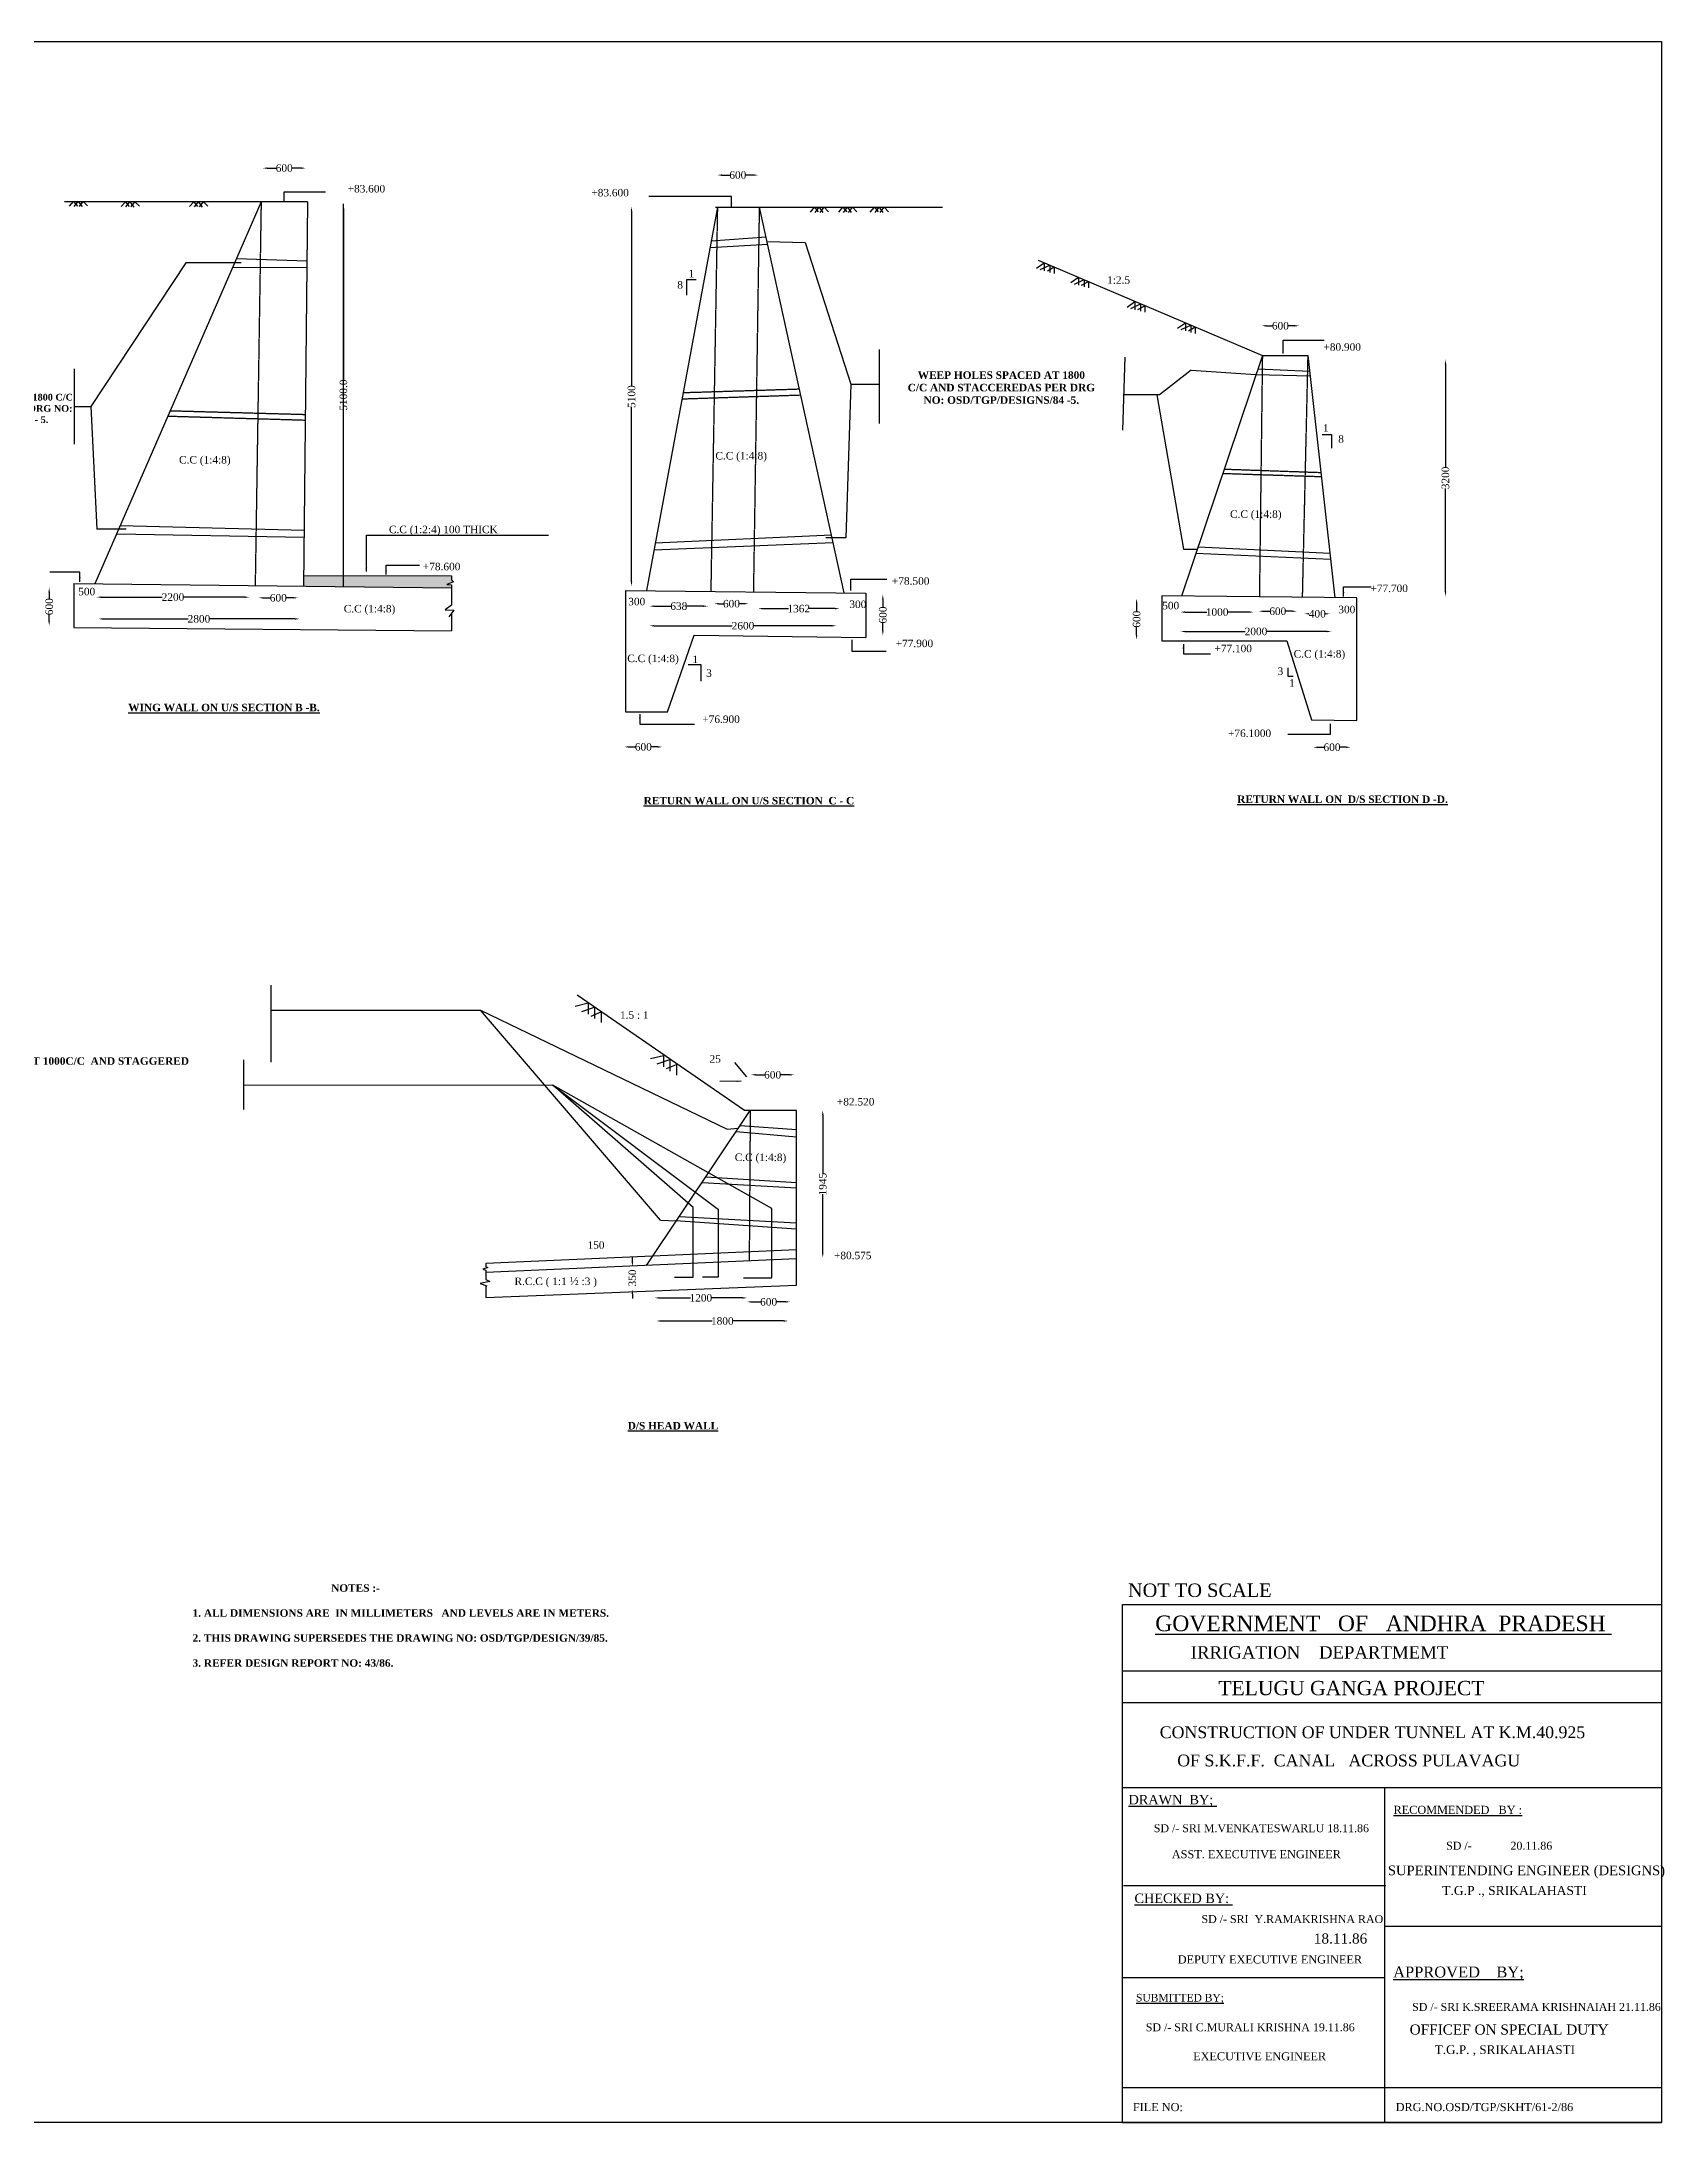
# Model space of a CAD drawing. Header units: millimetres. Extents: x 551 to 35025, y 1369 to 29133.
# Drawn here: x 13359 to 35025, y 1369 to 29133 of the extents above; entities that cross this region are included whole.
import ezdxf

# ---------------------------------------------------------------- set-up
doc = ezdxf.new("R2010")
doc.units = ezdxf.units.MM
doc.linetypes.add('ACAD_ISO02W100', pattern=[15, 12, -3])
for name, color, linetype in [('DIM', 5, 'Continuous'), ('DOT LINE', 3, 'Continuous'), ('dwg', 20, 'Continuous'), ('HATCH', 2, 'Continuous'), ('TEXT', 7, 'Continuous')]:
    doc.layers.add(name, color=color, linetype=linetype)
doc.layers.add('TITLE', color=7, linetype='Continuous', lineweight=30)
doc.styles.get("Standard").update_dxf_attribs({"font": 'TIMES.TTF', "height": 100})
doc.dimstyles.get("Standard").update_dxf_attribs({"dimtxt": 100, "dimasz": 60, "dimexe": 0.18, "dimexo": 0.0625, "dimgap": 0.09, "dimtad": 0, "dimdec": 1, "dimzin": 0, "dimdsep": 46, "dimtxsty": 'Standard', "dimcen": 0.1035, "dimse1": 1, "dimse2": 1, "dimclrd": 5, "dimclre": 5, "dimclrt": 4, "dimadec": 0, "dimazin": 0, "dimtfac": 1, "dimtdec": 1, "dimtofl": 0, "dimtmove": 0, "dimatfit": 3, "dimfxl": 1, "dimtolj": 1, "dimtzin": 0, "dimarcsym": 0})

# ---------------------------------------------------------------- blocks, each defined once
blk = doc.blocks.new('*D2')
at = {"layer": 'Defpoints', "color": 0}
for p in [(17389, 26966), (17389, 26966), (17389, 21866)]:
    blk.add_point(p, dxfattribs=at)
at = {"layer": 'DIM', "color": 5, "lineweight": -2}
for p, q in [((17389, 26906), (17389, 24613)), ((17389, 21926), (17389, 24219))]:
    blk.add_line(p, q, dxfattribs=at)
at = {"layer": 'DIM', "color": 5}
for points in [[(17379, 26906), (17399, 26906), (17389, 26966)], [(17379, 21926), (17399, 21926), (17389, 21866)]]:
    blk.add_solid(points, dxfattribs=at)
at = {"layer": 'DIM', "color": 4, "insert": (17389, 24416), "char_height": 100, "attachment_point": 5, "rotation": 90}
blk.add_mtext('\\A1;5100.0', dxfattribs=at)
blk = doc.blocks.new('*D3')
at = {"layer": 'Defpoints', "color": 0}
for p in [(23407, 15347), (22831, 15265), (23407, 15265)]:
    blk.add_point(p, dxfattribs=at)
at = {"layer": 'DIM', "color": 5, "lineweight": -2}
for p, q in [((22891, 15347), (23014, 15347)), ((23347, 15347), (23224, 15347))]:
    blk.add_line(p, q, dxfattribs=at)
at = {"layer": 'DIM', "color": 5}
for points in [[(22891, 15357), (22891, 15337), (22831, 15347)], [(23347, 15357), (23347, 15337), (23407, 15347)]]:
    blk.add_solid(points, dxfattribs=at)
at = {"layer": 'DIM', "color": 4, "insert": (23119, 15347), "char_height": 100, "attachment_point": 5}
blk.add_mtext('\\A1;600', dxfattribs=at)
blk = doc.blocks.new('*D4')
at = {"layer": 'Defpoints', "color": 0}
for p in [(21136, 12790), (21136, 12481), (21246, 12481)]:
    blk.add_point(p, dxfattribs=at)
at = {"layer": 'DIM', "color": 5, "lineweight": -2}
for p, q in [((21246, 12850), (21246, 12910)), ((21246, 12421), (21246, 12361))]:
    blk.add_line(p, q, dxfattribs=at)
at = {"layer": 'DIM', "color": 5}
for points in [[(21236, 12850), (21256, 12850), (21246, 12790)], [(21236, 12421), (21256, 12421), (21246, 12481)]]:
    blk.add_solid(points, dxfattribs=at)
at = {"layer": 'DIM', "color": 4, "insert": (21246, 12635), "char_height": 100, "attachment_point": 5, "rotation": 90}
blk.add_mtext('\\A1;350', dxfattribs=at)
blk = doc.blocks.new('*D5')
at = {"layer": 'Defpoints', "color": 0}
for p in [(21543, 12387), (22776, 12387), (22776, 12370)]:
    blk.add_point(p, dxfattribs=at)
at = {"layer": 'DIM', "color": 5, "lineweight": -2}
for p, q in [((21603, 12370), (22023, 12370)), ((22716, 12370), (22296, 12370))]:
    blk.add_line(p, q, dxfattribs=at)
at = {"layer": 'DIM', "color": 5}
for points in [[(21603, 12380), (21603, 12360), (21543, 12370)], [(22716, 12380), (22716, 12360), (22776, 12370)]]:
    blk.add_solid(points, dxfattribs=at)
at = {"layer": 'DIM', "color": 4, "insert": (22160, 12370), "char_height": 100, "attachment_point": 5}
blk.add_mtext('\\A1;1200', dxfattribs=at)
blk = doc.blocks.new('*D6')
at = {"layer": 'Defpoints', "color": 0}
for p in [(22776, 12370), (23353, 12370), (23353, 12317)]:
    blk.add_point(p, dxfattribs=at)
at = {"layer": 'DIM', "color": 5, "lineweight": -2}
for p, q in [((22836, 12317), (22960, 12317)), ((23293, 12317), (23170, 12317))]:
    blk.add_line(p, q, dxfattribs=at)
at = {"layer": 'DIM', "color": 5}
for points in [[(22836, 12327), (22836, 12307), (22776, 12317)], [(23293, 12327), (23293, 12307), (23353, 12317)]]:
    blk.add_solid(points, dxfattribs=at)
at = {"layer": 'DIM', "color": 4, "insert": (23065, 12317), "char_height": 100, "attachment_point": 5}
blk.add_mtext('\\A1;600', dxfattribs=at)
blk = doc.blocks.new('*D7')
at = {"layer": 'Defpoints', "color": 0}
for p in [(21568, 12062), (23326, 12062), (23326, 12062)]:
    blk.add_point(p, dxfattribs=at)
at = {"layer": 'DIM', "color": 5, "lineweight": -2}
for p, q in [((21628, 12062), (22311, 12062)), ((23266, 12062), (22584, 12062))]:
    blk.add_line(p, q, dxfattribs=at)
at = {"layer": 'DIM', "color": 5}
for points in [[(21628, 12072), (21628, 12052), (21568, 12062)], [(23266, 12072), (23266, 12052), (23326, 12062)]]:
    blk.add_solid(points, dxfattribs=at)
at = {"layer": 'DIM', "color": 4, "insert": (22447, 12062), "char_height": 100, "attachment_point": 5}
blk.add_mtext('\\A1;1800', dxfattribs=at)
blk = doc.blocks.new('*D8')
at = {"layer": 'Defpoints', "color": 0}
for p in [(23605, 14871), (23788, 14871), (23605, 12906)]:
    blk.add_point(p, dxfattribs=at)
at = {"layer": 'DIM', "color": 5, "lineweight": -2}
for p, q in [((23788, 14811), (23788, 14023)), ((23788, 12966), (23788, 13754))]:
    blk.add_line(p, q, dxfattribs=at)
at = {"layer": 'DIM', "color": 5}
for points in [[(23778, 14811), (23798, 14811), (23788, 14871)], [(23778, 12966), (23798, 12966), (23788, 12906)]]:
    blk.add_solid(points, dxfattribs=at)
at = {"layer": 'DIM', "color": 4, "insert": (23788, 13888), "char_height": 100, "attachment_point": 5, "rotation": 90}
blk.add_mtext('\\A1;1945', dxfattribs=at)
blk = doc.blocks.new('*D21')
at = {"layer": 'Defpoints', "color": 0}
for p in [(16313, 27396), (16884, 27445), (16884, 27396)]:
    blk.add_point(p, dxfattribs=at)
at = {"layer": 'DIM', "color": 5, "lineweight": -2}
for p, q in [((16373, 27445), (16493, 27445)), ((16824, 27445), (16703, 27445))]:
    blk.add_line(p, q, dxfattribs=at)
at = {"layer": 'DIM', "color": 5}
for points in [[(16373, 27455), (16373, 27435), (16313, 27445)], [(16824, 27455), (16824, 27435), (16884, 27445)]]:
    blk.add_solid(points, dxfattribs=at)
at = {"layer": 'DIM', "color": 4, "insert": (16598, 27445), "char_height": 100, "attachment_point": 5}
blk.add_mtext('\\A1;600', dxfattribs=at)
blk = doc.blocks.new('*D22')
at = {"layer": 'Defpoints', "color": 0}
for p in [(13460, 21845), (13537, 21845), (13537, 21341)]:
    blk.add_point(p, dxfattribs=at)
at = {"layer": 'DIM', "color": 5, "lineweight": -2}
for p, q in [((13460, 21785), (13460, 21698)), ((13460, 21401), (13460, 21488))]:
    blk.add_line(p, q, dxfattribs=at)
at = {"layer": 'DIM', "color": 5}
for points in [[(13450, 21785), (13470, 21785), (13460, 21845)], [(13450, 21401), (13470, 21401), (13460, 21341)]]:
    blk.add_solid(points, dxfattribs=at)
at = {"layer": 'DIM', "color": 4, "insert": (13460, 21593), "char_height": 100, "attachment_point": 5, "rotation": 90}
blk.add_mtext('\\A1;600', dxfattribs=at)
blk = doc.blocks.new('*D23')
at = {"layer": 'Defpoints', "color": 0}
for p in [(14095, 21768), (16131, 21768), (16131, 21720)]:
    blk.add_point(p, dxfattribs=at)
at = {"layer": 'DIM', "color": 5, "lineweight": -2}
for p, q in [((14155, 21720), (14969, 21720)), ((16071, 21720), (15256, 21720))]:
    blk.add_line(p, q, dxfattribs=at)
at = {"layer": 'DIM', "color": 5}
for points in [[(14155, 21730), (14155, 21710), (14095, 21720)], [(16071, 21730), (16071, 21710), (16131, 21720)]]:
    blk.add_solid(points, dxfattribs=at)
at = {"layer": 'DIM', "color": 4, "insert": (15113, 21720), "char_height": 100, "attachment_point": 5}
blk.add_mtext('\\A1;2200', dxfattribs=at)
blk = doc.blocks.new('*D24')
at = {"layer": 'Defpoints', "color": 0}
for p in [(14119, 21489), (16801, 21489), (16801, 21430)]:
    blk.add_point(p, dxfattribs=at)
at = {"layer": 'DIM', "color": 5, "lineweight": -2}
for p, q in [((14179, 21430), (15316, 21430)), ((16741, 21430), (15603, 21430))]:
    blk.add_line(p, q, dxfattribs=at)
at = {"layer": 'DIM', "color": 5}
for points in [[(14179, 21440), (14179, 21420), (14119, 21430)], [(16741, 21440), (16741, 21420), (16801, 21430)]]:
    blk.add_solid(points, dxfattribs=at)
at = {"layer": 'DIM', "color": 4, "insert": (15460, 21430), "char_height": 100, "attachment_point": 5}
blk.add_mtext('\\A1;2800', dxfattribs=at)
blk = doc.blocks.new('*D25')
at = {"layer": 'Defpoints', "color": 0}
for p in [(16256, 21748), (16782, 21748), (16782, 21711)]:
    blk.add_point(p, dxfattribs=at)
at = {"layer": 'DIM', "color": 5, "lineweight": -2}
for p, q in [((16316, 21711), (16414, 21711)), ((16722, 21711), (16624, 21711))]:
    blk.add_line(p, q, dxfattribs=at)
at = {"layer": 'DIM', "color": 5}
for points in [[(16316, 21721), (16316, 21701), (16256, 21711)], [(16722, 21721), (16722, 21701), (16782, 21711)]]:
    blk.add_solid(points, dxfattribs=at)
at = {"layer": 'DIM', "color": 4, "insert": (16519, 21711), "char_height": 100, "attachment_point": 5}
blk.add_mtext('\\A1;600', dxfattribs=at)
blk = doc.blocks.new('*D26')
at = {"layer": 'Defpoints', "color": 0}
for p in [(21141, 19804), (21644, 19804), (21644, 19722)]:
    blk.add_point(p, dxfattribs=at)
at = {"layer": 'DIM', "color": 5, "lineweight": -2}
for p, q in [((21201, 19722), (21288, 19722)), ((21584, 19722), (21498, 19722))]:
    blk.add_line(p, q, dxfattribs=at)
at = {"layer": 'DIM', "color": 5}
for points in [[(21201, 19732), (21201, 19712), (21141, 19722)], [(21584, 19732), (21584, 19712), (21644, 19722)]]:
    blk.add_solid(points, dxfattribs=at)
at = {"layer": 'DIM', "color": 4, "insert": (21393, 19722), "char_height": 100, "attachment_point": 5}
blk.add_mtext('\\A1;600', dxfattribs=at)
blk = doc.blocks.new('*D27')
at = {"layer": 'Defpoints', "color": 0}
for p in [(21477, 21706), (22254, 21706), (22254, 21600)]:
    blk.add_point(p, dxfattribs=at)
at = {"layer": 'DIM', "color": 5, "lineweight": -2}
for p, q in [((21537, 21600), (21762, 21600)), ((22194, 21600), (21969, 21600))]:
    blk.add_line(p, q, dxfattribs=at)
at = {"layer": 'DIM', "color": 5}
for points in [[(21537, 21610), (21537, 21590), (21477, 21600)], [(22194, 21610), (22194, 21590), (22254, 21600)]]:
    blk.add_solid(points, dxfattribs=at)
at = {"layer": 'DIM', "color": 4, "insert": (21866, 21600), "char_height": 100, "attachment_point": 5}
blk.add_mtext('\\A1;638', dxfattribs=at)
blk = doc.blocks.new('*D28')
at = {"layer": 'Defpoints', "color": 0}
for p in [(22340, 21686), (22798, 21686), (22798, 21633)]:
    blk.add_point(p, dxfattribs=at)
at = {"layer": 'DIM', "color": 5, "lineweight": -2}
for p, q in [((22400, 21633), (22464, 21633)), ((22738, 21633), (22674, 21633))]:
    blk.add_line(p, q, dxfattribs=at)
at = {"layer": 'DIM', "color": 5}
for points in [[(22400, 21643), (22400, 21623), (22340, 21633)], [(22738, 21643), (22738, 21623), (22798, 21633)]]:
    blk.add_solid(points, dxfattribs=at)
at = {"layer": 'DIM', "color": 4, "insert": (22569, 21633), "char_height": 100, "attachment_point": 5}
blk.add_mtext('\\A1;600', dxfattribs=at)
blk = doc.blocks.new('*D29')
at = {"layer": 'Defpoints', "color": 0}
for p in [(21477, 21412), (23969, 21412), (23969, 21338)]:
    blk.add_point(p, dxfattribs=at)
at = {"layer": 'DIM', "color": 5, "lineweight": -2}
for p, q in [((21537, 21338), (22579, 21338)), ((23909, 21338), (22866, 21338))]:
    blk.add_line(p, q, dxfattribs=at)
at = {"layer": 'DIM', "color": 5}
for points in [[(21537, 21348), (21537, 21328), (21477, 21338)], [(23909, 21348), (23909, 21328), (23969, 21338)]]:
    blk.add_solid(points, dxfattribs=at)
at = {"layer": 'DIM', "color": 4, "insert": (22723, 21338), "char_height": 100, "attachment_point": 5}
blk.add_mtext('\\A1;2600', dxfattribs=at)
blk = doc.blocks.new('*D30')
at = {"layer": 'Defpoints', "color": 0}
for p in [(22924, 21672), (24010, 21672), (24010, 21567)]:
    blk.add_point(p, dxfattribs=at)
at = {"layer": 'DIM', "color": 5, "lineweight": -2}
for p, q in [((22984, 21567), (23331, 21567)), ((23950, 21567), (23603, 21567))]:
    blk.add_line(p, q, dxfattribs=at)
at = {"layer": 'DIM', "color": 5}
for points in [[(22984, 21577), (22984, 21557), (22924, 21567)], [(23950, 21577), (23950, 21557), (24010, 21567)]]:
    blk.add_solid(points, dxfattribs=at)
at = {"layer": 'DIM', "color": 4, "insert": (23467, 21567), "char_height": 100, "attachment_point": 5}
blk.add_mtext('\\A1;1362', dxfattribs=at)
blk = doc.blocks.new('*D31')
at = {"layer": 'Defpoints', "color": 0}
for p in [(28566, 21319), (30577, 21319), (30577, 21262)]:
    blk.add_point(p, dxfattribs=at)
at = {"layer": 'DIM', "color": 5, "lineweight": -2}
for p, q in [((28626, 21262), (29428, 21262)), ((30517, 21262), (29715, 21262))]:
    blk.add_line(p, q, dxfattribs=at)
at = {"layer": 'DIM', "color": 5}
for points in [[(28626, 21272), (28626, 21252), (28566, 21262)], [(30517, 21272), (30517, 21252), (30577, 21262)]]:
    blk.add_solid(points, dxfattribs=at)
at = {"layer": 'DIM', "color": 4, "insert": (29572, 21262), "char_height": 100, "attachment_point": 5}
blk.add_mtext('\\A1;2000', dxfattribs=at)
blk = doc.blocks.new('*D32')
at = {"layer": 'Defpoints', "color": 0}
for p in [(27978, 21699), (28122, 21699), (28122, 21152)]:
    blk.add_point(p, dxfattribs=at)
at = {"layer": 'DIM', "color": 5, "lineweight": -2}
for p, q in [((27978, 21639), (27978, 21531)), ((27978, 21212), (27978, 21321))]:
    blk.add_line(p, q, dxfattribs=at)
at = {"layer": 'DIM', "color": 5}
for points in [[(27968, 21639), (27988, 21639), (27978, 21699)], [(27968, 21212), (27988, 21212), (27978, 21152)]]:
    blk.add_solid(points, dxfattribs=at)
at = {"layer": 'DIM', "color": 4, "insert": (27978, 21426), "char_height": 100, "attachment_point": 5, "rotation": 90}
blk.add_mtext('\\A1;600', dxfattribs=at)
blk = doc.blocks.new('*D33')
at = {"layer": 'Defpoints', "color": 0}
for p in [(28566, 21601), (29540, 21601), (29540, 21521)]:
    blk.add_point(p, dxfattribs=at)
at = {"layer": 'DIM', "color": 5, "lineweight": -2}
for p, q in [((28626, 21521), (28916, 21521)), ((29480, 21521), (29189, 21521))]:
    blk.add_line(p, q, dxfattribs=at)
at = {"layer": 'DIM', "color": 5}
for points in [[(28626, 21531), (28626, 21511), (28566, 21521)], [(29480, 21531), (29480, 21511), (29540, 21521)]]:
    blk.add_solid(points, dxfattribs=at)
at = {"layer": 'DIM', "color": 4, "insert": (29053, 21521), "char_height": 100, "attachment_point": 5}
blk.add_mtext('\\A1;1000', dxfattribs=at)
blk = doc.blocks.new('*D34')
at = {"layer": 'Defpoints', "color": 0}
for p in [(29609, 21561), (30116, 21561), (30116, 21532)]:
    blk.add_point(p, dxfattribs=at)
at = {"layer": 'DIM', "color": 5, "lineweight": -2}
for p, q in [((29669, 21532), (29758, 21532)), ((30056, 21532), (29968, 21532))]:
    blk.add_line(p, q, dxfattribs=at)
at = {"layer": 'DIM', "color": 5}
for points in [[(29669, 21542), (29669, 21522), (29609, 21532)], [(30056, 21542), (30056, 21522), (30116, 21532)]]:
    blk.add_solid(points, dxfattribs=at)
at = {"layer": 'DIM', "color": 4, "insert": (29863, 21532), "char_height": 100, "attachment_point": 5}
blk.add_mtext('\\A1;600', dxfattribs=at)
blk = doc.blocks.new('*D35')
at = {"layer": 'Defpoints', "color": 0}
for p in [(30220, 21561), (30560, 21561), (30560, 21498)]:
    blk.add_point(p, dxfattribs=at)
at = {"layer": 'DIM', "color": 5, "lineweight": -2}
for p, q in [((30280, 21498), (30283, 21498)), ((30500, 21498), (30497, 21498))]:
    blk.add_line(p, q, dxfattribs=at)
at = {"layer": 'DIM', "color": 5}
for points in [[(30280, 21508), (30280, 21488), (30220, 21498)], [(30500, 21508), (30500, 21488), (30560, 21498)]]:
    blk.add_solid(points, dxfattribs=at)
at = {"layer": 'DIM', "color": 4, "insert": (30390, 21498), "char_height": 100, "attachment_point": 5}
blk.add_mtext('\\A1;400', dxfattribs=at)
blk = doc.blocks.new('*D36')
at = {"layer": 'Defpoints', "color": 0}
for p in [(30148, 25341), (29648, 25130), (30148, 25130)]:
    blk.add_point(p, dxfattribs=at)
at = {"layer": 'DIM', "color": 5, "lineweight": -2}
for p, q in [((29708, 25341), (29793, 25341)), ((30088, 25341), (30003, 25341))]:
    blk.add_line(p, q, dxfattribs=at)
at = {"layer": 'DIM', "color": 5}
for points in [[(29708, 25351), (29708, 25331), (29648, 25341)], [(30088, 25351), (30088, 25331), (30148, 25341)]]:
    blk.add_solid(points, dxfattribs=at)
at = {"layer": 'DIM', "color": 4, "insert": (29898, 25341), "char_height": 100, "attachment_point": 5}
blk.add_mtext('\\A1;600', dxfattribs=at)
blk = doc.blocks.new('*D37')
at = {"layer": 'Defpoints', "color": 0}
for p in [(24522, 21753), (24590, 21753), (24522, 21211)]:
    blk.add_point(p, dxfattribs=at)
at = {"layer": 'DIM', "color": 5, "lineweight": -2}
for p, q in [((24590, 21693), (24590, 21587)), ((24590, 21271), (24590, 21377))]:
    blk.add_line(p, q, dxfattribs=at)
at = {"layer": 'DIM', "color": 5}
for points in [[(24580, 21693), (24600, 21693), (24590, 21753)], [(24580, 21271), (24600, 21271), (24590, 21211)]]:
    blk.add_solid(points, dxfattribs=at)
at = {"layer": 'DIM', "color": 4, "insert": (24590, 21482), "char_height": 100, "attachment_point": 5, "rotation": 90}
blk.add_mtext('\\A1;600', dxfattribs=at)
blk = doc.blocks.new('*D38')
at = {"layer": 'Defpoints', "color": 0}
for p in [(21384, 26927), (21235, 21866), (21384, 21866)]:
    blk.add_point(p, dxfattribs=at)
at = {"layer": 'DIM', "color": 5, "lineweight": -2}
for p, q in [((21235, 26867), (21235, 24538)), ((21235, 21926), (21235, 24255))]:
    blk.add_line(p, q, dxfattribs=at)
at = {"layer": 'DIM', "color": 5}
for points in [[(21225, 26867), (21245, 26867), (21235, 26927)], [(21225, 21926), (21245, 21926), (21235, 21866)]]:
    blk.add_solid(points, dxfattribs=at)
at = {"layer": 'DIM', "color": 4, "insert": (21235, 24396), "char_height": 100, "attachment_point": 5, "rotation": 90}
blk.add_mtext('\\A1;5100', dxfattribs=at)
blk = doc.blocks.new('*D39')
at = {"layer": 'Defpoints', "color": 0}
for p in [(32068, 24888), (32068, 21733), (32102, 21733)]:
    blk.add_point(p, dxfattribs=at)
at = {"layer": 'DIM', "color": 5, "lineweight": -2}
for p, q in [((32102, 24828), (32102, 23453)), ((32102, 21793), (32102, 23169))]:
    blk.add_line(p, q, dxfattribs=at)
at = {"layer": 'DIM', "color": 5}
for points in [[(32092, 24828), (32112, 24828), (32102, 24888)], [(32092, 21793), (32112, 21793), (32102, 21733)]]:
    blk.add_solid(points, dxfattribs=at)
at = {"layer": 'DIM', "color": 4, "insert": (32102, 23311), "char_height": 100, "attachment_point": 5, "rotation": 90}
blk.add_mtext('\\A1;3200', dxfattribs=at)
blk = doc.blocks.new('*D40')
at = {"layer": 'Defpoints', "color": 0}
for p in [(30339, 19832), (30836, 19832), (30836, 19717)]:
    blk.add_point(p, dxfattribs=at)
at = {"layer": 'DIM', "color": 5, "lineweight": -2}
for p, q in [((30399, 19717), (30482, 19717)), ((30776, 19717), (30692, 19717))]:
    blk.add_line(p, q, dxfattribs=at)
at = {"layer": 'DIM', "color": 5}
for points in [[(30399, 19727), (30399, 19707), (30339, 19717)], [(30776, 19727), (30776, 19707), (30836, 19717)]]:
    blk.add_solid(points, dxfattribs=at)
at = {"layer": 'DIM', "color": 4, "insert": (30587, 19717), "char_height": 100, "attachment_point": 5}
blk.add_mtext('\\A1;600', dxfattribs=at)
blk = doc.blocks.new('*D41')
at = {"layer": 'Defpoints', "color": 0}
for p in [(22382, 27346), (22925, 27352), (22925, 27346)]:
    blk.add_point(p, dxfattribs=at)
at = {"layer": 'DIM', "color": 5, "lineweight": -2}
for p, q in [((22442, 27352), (22549, 27352)), ((22865, 27352), (22759, 27352))]:
    blk.add_line(p, q, dxfattribs=at)
at = {"layer": 'DIM', "color": 5}
for points in [[(22442, 27362), (22442, 27342), (22382, 27352)], [(22865, 27362), (22865, 27342), (22925, 27352)]]:
    blk.add_solid(points, dxfattribs=at)
at = {"layer": 'DIM', "color": 4, "insert": (22654, 27352), "char_height": 100, "attachment_point": 5}
blk.add_mtext('\\A1;600', dxfattribs=at)

msp = doc.modelspace()

# ---------------------------------------------------------------- hatches: boundary and pattern name
at = {"layer": 'HATCH'}
h = msp.add_hatch(dxfattribs=at)
h.set_pattern_fill('AR-SAND', color=256, style=0)
h.paths.add_polyline_path([(18857.48, 21926.79), (18829.63, 21949.69), (18829.63, 22003.18), (16857.58, 22010.64), (16856.12, 21866.69), (18829.63, 21843.84), (18829.63, 21883.28), (18769.85, 21888.31)])

# ---------------------------------------------------------------- linework, layer by layer
at = {"layer": 'Defpoints'}
msp.add_lwpolyline([(551.02, 29132.98), (34987.7, 29132.98), (34987.7, 1368.59), (551.02, 1368.59)], close=True, dxfattribs=at)
at = {"layer": 'DIM'}
for points in [[(15283.48, 26182.13), (14014.88, 24264.65), (14096.01, 22628.34)], [(13791.65, 24768.09), (13791.65, 23761.21)], [(13791.65, 24264.65), (14014.88, 24264.65)]]:
    msp.add_lwpolyline(points, dxfattribs=at)
at = {"layer": 'DOT LINE', "linetype": 'ACAD_ISO02W100'}
for p, q in [((22819.36, 14871.51), (22805.83, 12863.04)), ((22397.08, 12652.82), (22397.08, 13549.61))]:
    msp.add_line(p, q, dxfattribs=at)
at = {"layer": 'DOT LINE'}
msp.add_line((23438.16, 13009.16), (19288.24, 12829.29), dxfattribs=at)
at = {"layer": 'DOT LINE', "linetype": 'ACAD_ISO02W100'}
for points in [[(16289.68, 26996.98), (16210.01, 21874.17)], [(22381.49, 26924.45), (22293.12, 21798.42)], [(22866.3, 21792.1), (22944.48, 26924.45)], [(29657.16, 24945.3), (29616.98, 21723.98)], [(30193.51, 21717.85), (30267.59, 24945.3)], [(21923.29, 24450.05), (23476.74, 24498.61)], [(15074.48, 24208.38), (16879.46, 24158.64)], [(21907.76, 24366.18), (23494.37, 24418.21)], [(15043.26, 24136.75), (16878.69, 24083.33)], [(29128.17, 23371.95), (30447.52, 23329.27)], [(29147.46, 23429.31), (30441.42, 23384.11)]]:
    msp.add_lwpolyline(points, dxfattribs=at)
at = {"layer": 'DOT LINE'}
for points in [[(22176.89, 13911.09), (23438.16, 13836.64)], [(22226.12, 13984.68), (23438.16, 13911.71)]]:
    msp.add_lwpolyline(points, dxfattribs=at)
at = {"layer": 'dwg'}
for p, q in [((22059.14, 13574.61), (20184.81, 15207)), ((20184.81, 15207), (22397.08, 13549.61)), ((23107, 13562.11), (20184.81, 15207)), ((21435.73, 12803.13), (22819.36, 14871.51)), ((21821.62, 13400.79), (23438.16, 13290.6)), ((21871.87, 13455.12), (23438.16, 13373.25)), ((22059.14, 12646.57), (22059.14, 13574.61)), ((23438.16, 12890.69), (19288.24, 12709.23)), ((21808.81, 12646.57), (22059.14, 12646.57)), ((22181.17, 12652.82), (22397.08, 12652.82))]:
    msp.add_line(p, q, dxfattribs=at)
for points in [[(16908.37, 26996.98), (13666.78, 26996.98)], [(16289.68, 26996.98), (14068.1, 21898.96)], [(16908.37, 26996.98), (16856.12, 21866.69)], [(17389.16, 21866.26), (17389.16, 26966.26)], [(22381.49, 26924.45), (21434.03, 21807.9)], [(22357.5, 26924.45), (25388.02, 26924.45)], [(24073.49, 21778.78), (22944.48, 26924.45)], [(22281.83, 26386.26), (23052.5, 26432.12)], [(22297.94, 26473.22), (23031.07, 26529.8)], [(23044.83, 26467.11), (23554.81, 26451.62), (24164.33, 24560.89)], [(15908.97, 26123.35), (16899.44, 26119.97)], [(15959.17, 26238.54), (16900.32, 26206.74)], [(26666.02, 26215.53), (29657.16, 24945.3)], [(22099.94, 25953.09), (21969.53, 25953.09), (21969.53, 25751.66)], [(24544.19, 24035.72), (24544.19, 25024.92)], [(27820.36, 24920.52), (27787.79, 23947.98)], [(28704.72, 24750.04), (28285.61, 24419.65), (27800.12, 24419.65)], [(29657.16, 24945.3), (28577.81, 21735.03)], [(28704.72, 24750.04), (29572.04, 24692.11)], [(29596.46, 24764.75), (30291.18, 24733.48)], [(29657.16, 24945.3), (30267.59, 24945.3)], [(30627.45, 21713.23), (30267.59, 24945.3)], [(24164.33, 24560.89), (24094.23, 22509.56), (23830.72, 22509.56)], [(24164.33, 24560.89), (24544.19, 24560.89)], [(29572.04, 24692.11), (30297.76, 24674.39)], [(28247.1, 24419.65), (28602.6, 22360.95), (28788.82, 22362.62)], [(30454.26, 23888.78), (30579.12, 23888.78), (30579.12, 23708.86)], [(14365.72, 22563.92), (16862.78, 22520.64)], [(14407.22, 22676.32), (16863.75, 22615.95)], [(21551.72, 22443.48), (23904.34, 22549.72)], [(21534.53, 22350.65), (23925.86, 22451.65)], [(28770.9, 22309.31), (30570.22, 22227.21)], [(28798.77, 22392.21), (30561.17, 22308.51)], [(16857.58, 22010.64), (18829.63, 22003.18)], [(18829.63, 21949.69), (18857.48, 21926.79), (18769.85, 21888.31), (18829.63, 21883.28)], [(18829.63, 22003.18), (18829.63, 21949.69)], [(13789.31, 21902.18), (13789.31, 21316.52)], [(13789.31, 21902.18), (18829.63, 21843.84)], [(18829.63, 21883.28), (18829.63, 21615.35)], [(21154.75, 21810.99), (21154.75, 20191.45)], [(21154.75, 21810.99), (24362.94, 21775.59)], [(24362.94, 21775.59), (24362.94, 21182.64)], [(28313.89, 21737.84), (28313.89, 21138.14)], [(30920.08, 20072.4), (30920.08, 21710.12), (28313.89, 21737.84)], [(18829.63, 21615.35), (18745, 21549.65), (18863.42, 21548.01), (18794.34, 21456.04)], [(18829.63, 21503.02), (18829.63, 21271.51)], [(13789.31, 21316.52), (18829.63, 21271.51)], [(21154.75, 20191.45), (21716.03, 20191.45), (22073.12, 21212.85), (24362.94, 21182.64)], [(28313.89, 21138.14), (29981.7, 21138.14), (30313.45, 20084.62), (30920.08, 20072.4)], [(21990.53, 20819.53), (22160.89, 20819.53), (22160.89, 20597.09)], [(29998.08, 20776.21), (29998.08, 20667.79), (30068.34, 20667.79)], [(16418.91, 16544.15), (16418.91, 15516.66)], [(22743.1, 14871.51), (20510.49, 16408.69)], [(16418.91, 16208.98), (19218.04, 16210.89)], [(21620.98, 13409.01), (19218.04, 16210.89)], [(19218.04, 16210.89), (22511.06, 14620.06), (22660.27, 14633.69)], [(16052.47, 15544.6), (16052.47, 14883.45)], [(16052.47, 15214.03), (20184.81, 15207)], [(23438.16, 14871.51), (22743.1, 14871.51)], [(23438.16, 12539.07), (23438.16, 14871.51)], [(22630.53, 14589.22), (23438.16, 14519.17)], [(22686.24, 14672.51), (23438.16, 14614.97)], [(21620.98, 13409.01), (21834.92, 13399.89)], [(22728.58, 12635.57), (23107, 12635.57), (23107, 13562.11)], [(19288.24, 12785.07), (19316.97, 12774.41), (19248.7, 12753.08), (19288.24, 12741.28)], [(19288.24, 12829.29), (19288.24, 12785.07)], [(19288.24, 12615.31), (19343.96, 12587.04), (19212.33, 12562.59), (19302.64, 12532.02)], [(19288.24, 12741.28), (19288.24, 12615.31)], [(19288.24, 12377.09), (23438.16, 12539.07)], [(19288.24, 12536.9), (19288.24, 12377.09)]]:
    msp.add_lwpolyline(points, dxfattribs=at)
at = {"layer": 'HATCH'}
for points in [[(13731.22, 26937.31), (13786.59, 27001.8), (13837.08, 26938.94)], [(13794.73, 26934.06), (13848.48, 27001.8), (13898.96, 26930.8)], [(13863.13, 26934.06), (13915.25, 27001.8), (13973.88, 26942.19)], [(14421.77, 26931.59), (14477.15, 26996.08), (14527.63, 26933.22)], [(14485.29, 26928.34), (14539.03, 26996.08), (14589.52, 26925.08)], [(14553.69, 26928.34), (14605.81, 26996.08), (14664.44, 26936.47)], [(15335.47, 26930.88), (15390.84, 26995.37), (15441.33, 26932.51)], [(15398.98, 26927.63), (15452.73, 26995.37), (15503.22, 26924.37)], [(15467.39, 26927.63), (15519.5, 26995.37), (15578.13, 26935.76)], [(23622.42, 26858.12), (23677.79, 26922.61), (23728.28, 26859.74)], [(23685.93, 26854.86), (23739.68, 26922.61), (23790.16, 26851.61)], [(23754.33, 26854.86), (23806.45, 26922.61), (23865.08, 26862.99)], [(24001.4, 26858.12), (24056.77, 26922.61), (24107.26, 26859.74)], [(24064.91, 26854.86), (24118.66, 26922.61), (24169.15, 26851.61)], [(24133.32, 26854.86), (24185.43, 26922.61), (24244.06, 26862.99)], [(24422.64, 26857.89), (24478.01, 26922.38), (24528.5, 26859.52)], [(24486.16, 26854.64), (24539.9, 26922.38), (24590.39, 26851.39)], [(24554.56, 26854.64), (24606.68, 26922.38), (24665.31, 26862.77)], [(26641.83, 26109.61), (26745.92, 26181.6), (26745.92, 26073.94)], [(26691.23, 26090.68), (26819.52, 26150.34), (26819.52, 26053.52)], [(26787.23, 26075.03), (26877.76, 26125.61), (26877.76, 26039.82)], [(27098.82, 25917.42), (27202.91, 25989.4), (27202.91, 25881.74)], [(27148.21, 25898.49), (27276.5, 25958.15), (27276.5, 25861.32)], [(27244.21, 25882.84), (27334.74, 25933.42), (27334.74, 25847.63)], [(27850.83, 25591.46), (27954.92, 25663.44), (27954.92, 25555.78)], [(27900.23, 25572.53), (28028.52, 25632.19), (28028.52, 25535.36)], [(27996.23, 25556.88), (28086.76, 25607.45), (28086.76, 25521.67)], [(28525.37, 25309.49), (28629.46, 25381.47), (28629.46, 25273.81)], [(28574.76, 25290.56), (28703.05, 25350.22), (28703.05, 25253.39)], [(28670.76, 25274.91), (28761.29, 25325.49), (28761.29, 25239.7)], [(20483, 16264.42), (20657.01, 16307.81), (20657.01, 16154.93)], [(20572.1, 16192.57), (20739.97, 16250.69), (20739.97, 16096.77)], [(20695.46, 16130.98), (20831.65, 16187.56), (20831.65, 16045.44)], [(21487.79, 15562.99), (21661.8, 15606.38), (21661.8, 15453.5)], [(21576.88, 15491.14), (21744.76, 15549.26), (21744.76, 15395.34)], [(21700.25, 15429.55), (21836.44, 15486.13), (21836.44, 15344.01)]]:
    msp.add_lwpolyline(points, dxfattribs=at)
at = {"layer": 'TITLE', "lineweight": 30}
for p, q in [((27787.7, 8281.11), (34987.7, 8281.11)), ((34987.7, 8281.11), (34987.7, 1368.59)), ((27787.7, 7395.01), (34987.7, 7395.01)), ((27787.7, 6972.8), (34987.7, 6972.8)), ((27787.7, 5838.36), (34987.7, 5838.36)), ((27802.7, 4528.05), (31304.59, 4528.05)), ((27787.7, 3303.14), (31289.59, 3303.14)), ((34987.7, 1828.56), (27787.7, 1828.56)), ((27787.7, 1368.59), (34987.7, 1368.59))]:
    msp.add_line(p, q, dxfattribs=at)
at = {"layer": 'TITLE'}
msp.add_lwpolyline([(551.02, 29132.98), (34987.7, 29132.98), (34987.7, 1368.59), (551.02, 1368.59)], close=True, dxfattribs=at)
msp.add_lwpolyline([(27787.7, 1368.59), (27787.7, 8281.11)], dxfattribs=at)
at = {"layer": 'TITLE', "lineweight": 30}
for points in [[(31289.59, 5838.36), (31289.59, 1368.59)], [(31289.59, 3986.8), (34987.7, 3986.8)]]:
    msp.add_lwpolyline(points, dxfattribs=at)

# ---------------------------------------------------------------- texts
at = {"layer": 'TEXT'}
msp.add_text('NOT TO SCALE', height=180, dxfattribs=at).set_placement((27862.14, 8379.37))
for s, insert, char_height, width, attachment_point in [('+83.600', (17445.22, 27220.58), 100, 642.5195, 1), ('+83.600', (20698.51, 27167.57), 100, 671.8981, 1), ('8', (21846.08, 25936.3), 100, 54.6141, 1), ('1', (21995.83, 26087.59), 100, 63.4228, 1), ('1:2.5', (27584.82, 26002.22), 100, 489.6594, 1), ('+80.900', (30472.72, 25108.4), 100, 1111.1964, 1), ('{\\fTimes New Roman|b1|i0|c0|p18;\\PWEEP HOLES SPACED AT 1800 C/C AND STACCEREDAS PER DRG NO: OSD/TGP/DESIGNS/84 -5.}', (26172.24, 24598.94), 100, 2522.5825, 5), ('{\\fTimes New Roman|b1|i0|c0|p18;\\PWEEP HOLES SPACED AT 1800 C/C AND STACCEREDAS PER DRG NO: OSD/TGP/DESIGNS/84 - 5.}', (12638.68, 24312.79), 90, 2513.335, 5), ('1', (30466.2, 24028.79), 100, 60.1462, 1), ('8', (30669.81, 23880.87), 100, 88.0916, 1), (' C.C (1:4:8)', (15519.48, 23536.87), 100, 1466.7012, 5), (' C.C (1:4:8)', (22680.02, 23591.01), 100, 1466.7012, 5), (' C.C (1:4:8)', (29550.72, 22812.39), 100, 1466.7012, 5), (' C.C (1:2:4) 100 THICK', (18703.21, 22607.26), 100, 2253.3154, 5), ('+78.600', (18449.02, 22178.86), 100, 470.6355, 1), ('+78.500', (24711.35, 21986.11), 100, 727.5953, 1), ('500', (13848.23, 21845.16), 100, 199.2147, 1), ('300', (21191.51, 21711.79), 100, 183.8338, 1), ('300', (24143.17, 21675.83), 100, 121.3455, 1), ('500', (28320.24, 21658.02), 100, 119.4893, 1), ('+77.700', (31099.97, 21888.22), 100, 648.9283, 1), (' C.C (1:4:8)', (17718.32, 21550.6), 100, 1466.7012, 5), ('300', (30671.41, 21605.76), 100, 197.5173, 1), ('+77.900', (24761.52, 21153.12), 100, 853.0428, 1), (' C.C (1:4:8)', (21503.38, 20887.06), 100, 1466.7012, 5), ('1', (22048.19, 20939.91), 100, 73.3856, 1), ('+77.100', (29017.6, 21085.54), 100, 536.5488, 1), (' C.C (1:4:8)', (30400.3, 20947.77), 100, 1466.7012, 5), ('3', (22231.65, 20756.72), 100, 83.8692, 1), ('3', (29860.75, 20782.59), 100, 137.331, 1), ('1', (30013.65, 20625.28), 100, 39.1005, 1), ('{\\fTimes New Roman|b1|i0|c0|p18;\\L\\P  WING WALL ON U/S SECTION B -B.}', (15755.79, 20329.72), 100, 3152.0182, 5), ('+76.900', (22179.88, 20141.53), 100, 606.061, 1), ('+76.1000', (29198.21, 19954.02), 100, 916.3428, 1), ('{\\fTimes New Roman|b1|i0|c0|p18;\\L\\P   RETURN WALL ON U/S SECTION  C - C}', (22745.76, 19087.07), 100, 3321.2996, 5), ('{\\fTimes New Roman|b1|i0|c0|p18;\\LRETURN WALL ON  D/S SECTION D -D.}', (30727.26, 19022.52), 100, 3287.0348, 5), ('1.5 : 1', (21081.09, 16194.01), 100, 510.9017, 1), ('{\\fTimes New Roman|b1|i0|c0|p18;\\P    DOWEL BARS IN 3 ROWS AT 1000C/C  AND STAGGERED}', (11100.67, 15747.73), 100, 4430.6578, 1), (' 25', (22238.37, 15608.38), 100, 385.6096, 1), ('+82.520', (23976.84, 15037.45), 100, 776.02, 1), (' C.C (1:4:8)', (22938.23, 14229.9), 100, 1466.7012, 5), ('150', (20647.41, 13125.75), 100, 338.3371, 1), ('+80.575', (23937.81, 12986.4), 100, 989.382, 1), ('R.C.C ( 1:1 {\\H1.083x;½} :3 )', (19673.05, 12649.81), 100, 1352.0867, 1), ('{\\fTimes New Roman|b1|i0|c0|p18;\\LD/S HEAD WALL}', (21787.93, 10662.88), 100, 3018.2465, 5), ('{\\fTimes New Roman|b1|i0|c0|p18;                                        \\P                                                            NOTES :-\\P\\P           1. ALL DIMENSIONS ARE  IN MILLIMETERS   AND LEVELS ARE IN METERS.\\P\\P           2. THIS DRAWING SUPERSEDES THE DRAWING NO: OSD/TGP/DESIGN/39/85.\\P\\P           3. REFER DESIGN REPORT NO: 43/86.}', (14958.77, 8080.9), 100, 6138.8937, 4)]:
    msp.add_mtext(s, dxfattribs=dict(at, insert=insert, char_height=char_height, width=width, attachment_point=attachment_point))
at = {"layer": 'TITLE', "lineweight": 30}
for s, height, p in [('%%UGOVERNMENT   OF   ANDHRA  PRADESH ', 208.3107, (28227.24, 7922.88)), ('IRRIGATION    DEPARTMEMT ', 165.819, (28701.83, 7556.95)), ('TELUGU GANGA PROJECT', 190.7507, (29069.41, 7068.8)), ('CONSTRUCTION OF UNDER TUNNEL AT K.M.40.925', 157.4329, (28286.76, 6495.37)), (' OF S.K.F.F.  CANAL   ACROSS PULAVAGU', 157.4329, (28461.04, 6118.87)), ('%%UDRAWN  BY; ', 125.9553, (27870.43, 5611.97)), ('%%URECOMMENDED   BY :', 108.0921, (31409.02, 5484.8)), ('SD /- SRI M.VENKATESWARLU 18.11.86', 105.5133, (28207.24, 5240.81)), ('ASST. EXECUTIVE ENGINEER', 108.243, (28447.93, 4893.2)), ('SD /-             20.11.86', 105.5133, (32110.48, 5007.68)), ('SUPERINTENDING ENGINEER (DESIGNS)', 128.9703, (31332.25, 4666.94)), ('T.G.P ., SRIKALAHASTI', 119.7582, (32058.26, 4403.13)), ('%%UCHECKED BY: ', 125.9553, (27949.79, 4295.98)), ('SD /- SRI  Y.RAMAKRISHNA RAO', 105.5133, (28844.08, 4028.87)), ('18.11.86', 134.942, (30343.98, 3754.46)), ('DEPUTY EXECUTIVE ENGINEER', 108.243, (28527.3, 3488.72)), ('%%UAPPROVED    BY;', 145.333, (31403.24, 3302.77)), ('%%USUBMITTED BY;', 101.7337, (27970.48, 2981.56)), ('SD /- SRI K.SREERAMA KRISHNAIAH 21.11.86', 105.5133, (31656.17, 2856.4)), ('SD /- SRI C.MURALI KRISHNA 19.11.86', 105.5133, (28100.21, 2584.86)), ('OFFICEF ON SPECIAL DUTY', 134.9425, (31623.53, 2539.98)), ('EXECUTIVE ENGINEER', 108.243, (28732.6, 2196.91)), ('T.G.P. , SRIKALAHASTI', 116.2664, (31958.33, 2280.84)), ('FILE NO: ', 108.243, (27928.04, 1519.13)), ('DRG.NO.OSD/TGP/SKHT/61-2/86', 108.243, (31436.64, 1519.13))]:
    msp.add_text(s, height=height, dxfattribs=at).set_placement(p)

# ---------------------------------------------------------------- dimensions: what is measured, and where the dimension line sits
at = {"layer": 'DIM'}
for p1, p2, distance, text, picture, middle in [((16312.78, 27395.68), (16884.14, 27395.68), 49.75, '600', '*D21', (16598.46, 27445.43)), ((22382.31, 27346.43), (22925, 27346.43), 5.36, '600', '*D41', (22653.66, 27351.8)), ((21384.3, 26926.75), (21384.3, 21865.84), -149.72, '5100', '*D38', (21234.58, 24396.3)), ((29648.45, 25129.92), (30148.37, 25129.92), 211.19, '600', '*D36', (29898.41, 25341.11)), ((32067.99, 24888.5), (32067.99, 21732.77), 34.42, '3200', '*D39', (32102.41, 23310.63)), ((13536.93, 21341.21), (13536.93, 21844.95), 77.16, '600', '*D22', (13459.77, 21593.08)), ((14094.84, 21767.91), (16130.61, 21767.91), -47.41, '2200', '*D23', (15112.72, 21720.5)), ((16255.68, 21747.73), (16782.49, 21747.73), -36.28, '600', '*D25', (16519.08, 21711.46)), ((21477.12, 21705.99), (22253.9, 21705.99), -106.14, '638', '*D27', (21865.51, 21599.85)), ((22339.76, 21685.58), (22797.65, 21685.58), -53.07, '600', '*D28', (22568.7, 21632.51)), ((22923.55, 21671.73), (24010.31, 21671.73), -104.34, '1362', '*D30', (23466.93, 21567.39)), ((24521.77, 21210.55), (24521.77, 21753.37), -67.95, '600', '*D37', (24589.72, 21481.96)), ((28122.15, 21152.39), (28122.15, 21699.06), 144.08, '600', '*D32', (27978.08, 21425.73)), ((14118.58, 21489.37), (16801.28, 21489.37), -59.26, '2800', '*D24', (15459.93, 21430.11)), ((21477.12, 21412.07), (23968.51, 21412.07), -74.22, '2600', '*D29', (22722.82, 21337.84)), ((28565.91, 21601.24), (29539.86, 21601.24), -80.56, '1000', '*D33', (29052.88, 21520.68)), ((29609.02, 21560.96), (30116.17, 21560.96), -28.77, '600', '*D34', (29862.59, 21532.19)), ((30219.9, 21560.96), (30559.92, 21560.96), -63.3, '400', '*D35', (30389.91, 21497.66)), ((28565.91, 21319.27), (30577.21, 21319.27), -57.54, '2000', '*D31', (29571.56, 21261.73)), ((21141.34, 19804.01), (21644.31, 19804.01), -81.76, '600', '*D26', (21392.82, 19722.26)), ((30339.01, 19832.21), (30835.64, 19832.21), -114.99, '600', '*D40', (30587.32, 19717.22)), ((22830.56, 15264.67), (23407.16, 15264.67), 82.25, '600', '*D3', (23118.86, 15346.92)), ((23604.62, 12905.79), (23604.62, 14871), -183.79, '1945', '*D8', (23788.41, 13888.39)), ((21136.23, 12790.04), (21136.23, 12480.76), 109.5, '350', '*D4', (21245.72, 12635.4)), ((21542.71, 12386.78), (22776.48, 12386.78), -16.79, '1200', '*D5', (22159.59, 12369.99)), ((22776.48, 12369.99), (23352.84, 12369.99), -53.23, '600', '*D6', (23064.66, 12316.75)), ((21568.08, 12062.17), (23326, 12062.17), 0, '1800', '*D7', (22447.04, 12062.17))]:
    dim = msp.add_aligned_dim(p1=p1, p2=p2, distance=distance, text=text, dimstyle='Standard', dxfattribs=at)
    dim.commit()
    dim.dimension.update_dxf_attribs({"geometry": picture, "text_midpoint": middle})
dim = msp.add_aligned_dim(p1=(17389.16, 21866.26), p2=(17389.16, 26966.26), distance=0, dimstyle='Standard', dxfattribs=at)
dim.commit()
dim.dimension.update_dxf_attribs({"geometry": '*D2', "text_midpoint": (17389.16, 24416.26)})

# ---------------------------------------------------------------- leaders
for points in [[(16595.7, 26996.98), (16595.7, 27126.51), (17150.3, 27126.51)], [(22570.52, 26924.45), (22570.52, 27066.98), (21464.57, 27066.98)], [(16022.63, 26182.13), (15283.48, 26182.13)], [(29932.57, 24973.55), (29932.57, 25148.82), (30481.39, 25148.82)], [(14489.96, 22628.34), (14096.01, 22628.34)], [(17696.6, 22064.67), (17696.6, 22549.5), (20126.2, 22549.5)], [(13870.48, 21926.69), (13870.48, 22053.24), (13470.85, 22053.24)], [(17958.44, 22021.01), (17958.44, 22146.49), (18405.14, 22146.49)], [(24162.59, 21810.37), (24162.59, 21962.23), (24641.38, 21962.23)], [(30741.8, 21731.18), (30741.8, 21856.48), (31110.61, 21856.48)], [(24177.5, 21149.51), (24177.5, 21000.26), (24635.26, 21000.26)], [(28602.41, 21095.11), (28602.41, 20964.36), (28963.31, 20964.36)], [(21344.47, 20157.17), (21344.47, 20027.21), (22074.28, 20027.21)], [(30563.8, 20029.65), (30563.8, 19889.06), (29994.98, 19889.06)], [(22696.66, 15261.36), (22413.26, 15257.54)], [(22773.25, 15318.72), (22612.4, 15509.92)]]:
    msp.add_leader(points, dimstyle='Standard', override={"dimgap": 0.09, "dimtad": 0}, dxfattribs=at)

doc.saveas('drawing.dxf')
